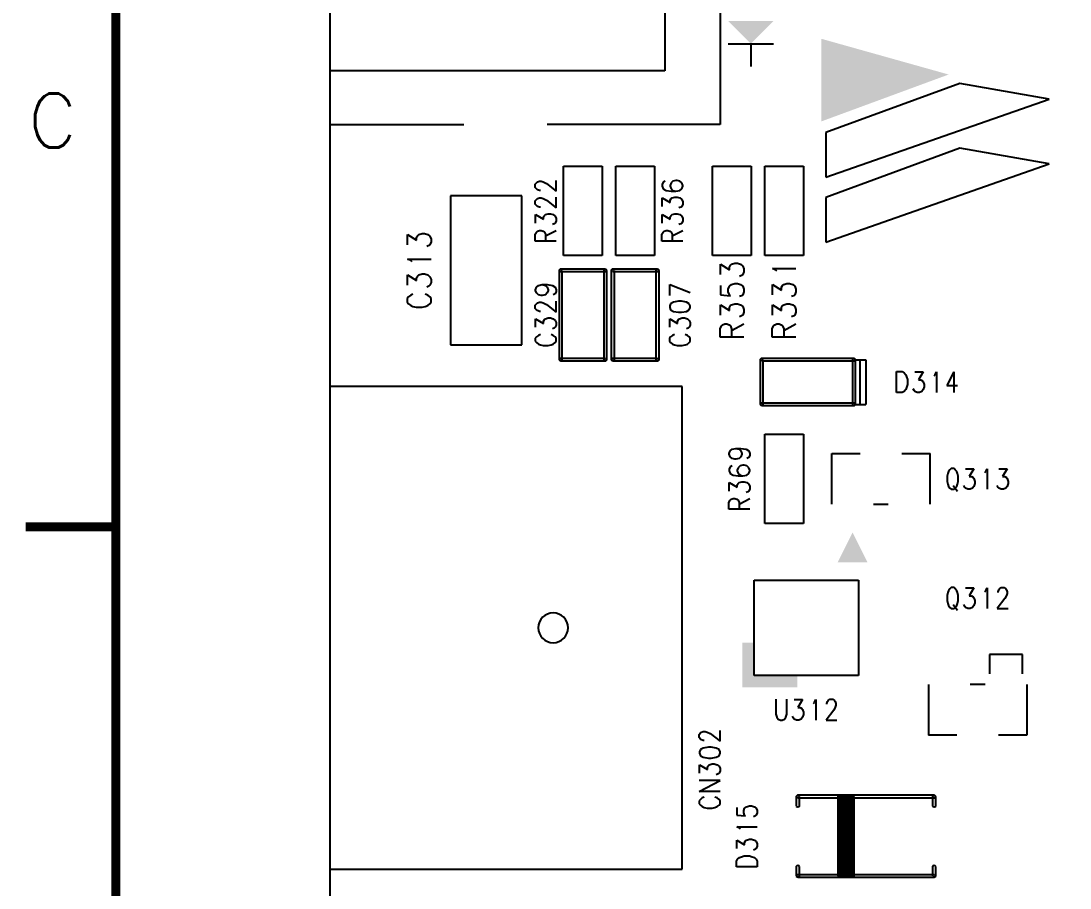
# Model space of a CAD drawing. Extents: x 295 to 953, y 10 to 290.
# Drawn here: x 486.7 to 544.8, y 130 to 178 of the extents above; entities that cross this region are included whole.
import ezdxf
from ezdxf.enums import TextEntityAlignment as Align

# ---------------------------------------------------------------- set-up
doc = ezdxf.new("R2010")
doc.units = 0
doc.header["$LTSCALE"] = 5
doc.header["$MEASUREMENT"] = 0
doc.layers.get('0').update_dxf_attribs({"linetype": 'CONTINUOUS', "lineweight": 25})
for name, color, linetype in [('13_C-SILK_GBR', 7, 'CONTINUOUS'), ('문자', 4, 'CONTINUOUS'), ('테두리', 3, 'CONTINUOUS')]:
    doc.layers.add(name, color=color, linetype=linetype)
doc.styles.get("Standard").update_dxf_attribs({"font": 'simplex.shx'})

# ---------------------------------------------------------------- blocks, each defined once
blk = doc.blocks.new('C')
at = {"layer": '테두리', "const_width": 0.5}
for points in [[(15, 285), (15, 15), (405, 15), (405, 285), (15, 285)], [(10, 150), (15, 150)]]:
    blk.add_lwpolyline(points, dxfattribs=at)
at = {"layer": '문자'}
blk.add_text('C', height=3, dxfattribs=at).set_placement((11.5, 172.5), align=Align.MIDDLE)

msp = doc.modelspace()

# ---------------------------------------------------------------- linework, layer by layer
at = {"layer": '13_C-SILK_GBR'}
for p, q in [((503.828, 232.675), (503.828, 102.325)), ((525.443, 201.325), (525.443, 172.285)), ((522.39, 198.355), (522.39, 175.255)), ((525.891, 176.758), (528.406, 176.758)), ((527.149, 176.758), (527.149, 175.501)), ((522.39, 175.255), (503.828, 175.255)), ((538.725, 174.554), (531.3, 171.831)), ((543.675, 173.688), (538.725, 174.554)), ((531.3, 169.356), (543.675, 173.688)), ((503.828, 172.285), (511.253, 172.285)), ((525.443, 172.285), (515.873, 172.285)), ((531.3, 171.831), (531.3, 169.356)), ((538.725, 170.965), (531.3, 168.243)), ((543.675, 170.099), (538.725, 170.965)), ((516.78, 165.025), (516.78, 169.975)), ((516.78, 169.975), (518.925, 169.975)), ((518.925, 169.975), (518.925, 165.025)), ((519.668, 165.025), (519.668, 169.975)), ((519.668, 169.975), (521.813, 169.975)), ((521.813, 169.975), (521.813, 165.025)), ((525.03, 165.025), (525.03, 169.975)), ((525.03, 169.975), (527.175, 169.975)), ((527.175, 169.975), (527.175, 165.025)), ((527.918, 165.025), (527.918, 169.975)), ((527.918, 169.975), (530.063, 169.975)), ((530.063, 169.975), (530.063, 165.025)), ((531.3, 165.768), (543.675, 170.099)), ((515.282, 169.054), (515.335, 169.096)), ((515.335, 169.096), (515.44, 169.138)), ((515.44, 169.138), (515.546, 169.138)), ((515.546, 169.138), (515.65, 169.096)), ((515.65, 169.096), (515.825, 169.011)), ((516.368, 168.586), (516.368, 169.186)), ((522.294, 169.091), (522.243, 168.952)), ((522.4, 169.138), (522.294, 169.091)), ((522.837, 169.138), (522.733, 169.043)), ((522.996, 169.186), (522.837, 169.138)), ((523.065, 169.186), (522.996, 169.186)), ((523.223, 169.138), (523.065, 169.186)), ((523.327, 169.043), (523.223, 169.138)), ((515.213, 168.97), (515.282, 169.054)), ((515.213, 168.795), (515.213, 168.97)), ((515.282, 168.711), (515.213, 168.795)), ((515.335, 168.67), (515.282, 168.711)), ((515.44, 168.627), (515.335, 168.67)), ((515.493, 168.627), (515.44, 168.627)), ((515.825, 169.011), (516.368, 168.586)), ((522.243, 168.952), (522.243, 168.861)), ((522.243, 168.861), (522.294, 168.724)), ((522.294, 168.724), (522.453, 168.627)), ((522.453, 168.627), (522.733, 168.586)), ((522.733, 169.043), (522.68, 168.904)), ((522.68, 168.904), (522.68, 168.861)), ((522.68, 168.861), (522.733, 168.724)), ((522.733, 168.724), (522.837, 168.627)), ((522.733, 168.586), (522.996, 168.586)), ((522.837, 168.627), (522.996, 168.586)), ((522.996, 168.586), (523.223, 168.627)), ((523.223, 168.627), (523.327, 168.724)), ((523.38, 168.904), (523.327, 169.043)), ((523.327, 168.724), (523.38, 168.861)), ((523.38, 168.861), (523.38, 168.904)), ((510.51, 168.325), (510.51, 160.075)), ((514.47, 168.325), (510.51, 168.325)), ((514.47, 160.075), (514.47, 168.325)), ((515.213, 168.046), (515.282, 168.13)), ((515.213, 167.871), (515.213, 168.046)), ((515.282, 168.13), (515.335, 168.172)), ((515.335, 168.172), (515.44, 168.214)), ((515.44, 168.214), (515.546, 168.214)), ((515.546, 168.214), (515.65, 168.172)), ((515.65, 168.172), (515.825, 168.087)), ((515.825, 168.087), (516.368, 167.662)), ((516.368, 167.662), (516.368, 168.262)), ((522.243, 167.746), (522.243, 168.214)), ((522.243, 168.214), (522.68, 167.955)), ((522.68, 168.087), (522.733, 168.172)), ((522.68, 167.955), (522.68, 168.087)), ((522.733, 168.172), (522.784, 168.214)), ((522.784, 168.214), (522.943, 168.262)), ((522.943, 168.262), (523.065, 168.262)), ((523.065, 168.262), (523.223, 168.214)), ((523.223, 168.214), (523.327, 168.13)), ((523.327, 168.13), (523.38, 168.003)), ((523.38, 168.003), (523.38, 167.871)), ((531.3, 168.243), (531.3, 165.768)), ((515.282, 167.787), (515.213, 167.871)), ((515.335, 167.746), (515.282, 167.787)), ((515.44, 167.703), (515.335, 167.746)), ((515.493, 167.703), (515.44, 167.703)), ((515.772, 167.29), (515.93, 167.338)), ((515.93, 167.338), (516.052, 167.338)), ((516.052, 167.338), (516.211, 167.29)), ((522.784, 167.29), (522.943, 167.338)), ((522.943, 167.338), (523.065, 167.338)), ((523.065, 167.338), (523.223, 167.29)), ((523.274, 167.703), (523.171, 167.662)), ((523.327, 167.746), (523.274, 167.703)), ((523.38, 167.871), (523.327, 167.746)), ((515.231, 166.822), (515.231, 167.29)), ((515.231, 167.29), (515.668, 167.031)), ((515.668, 167.163), (515.721, 167.248)), ((515.668, 167.031), (515.668, 167.163)), ((515.721, 167.248), (515.772, 167.29)), ((516.262, 166.779), (516.158, 166.738)), ((516.211, 167.29), (516.315, 167.206)), ((516.315, 166.822), (516.262, 166.779)), ((516.315, 167.206), (516.368, 167.079)), ((516.368, 166.947), (516.315, 166.822)), ((516.368, 167.079), (516.368, 166.947)), ((522.243, 166.822), (522.243, 167.29)), ((522.243, 167.29), (522.68, 167.031)), ((522.68, 167.163), (522.733, 167.248)), ((522.68, 167.031), (522.68, 167.163)), ((522.733, 167.248), (522.784, 167.29)), ((523.274, 166.779), (523.171, 166.738)), ((523.223, 167.29), (523.327, 167.206)), ((523.327, 166.822), (523.274, 166.779)), ((523.327, 167.206), (523.38, 167.079)), ((523.38, 166.947), (523.327, 166.822)), ((523.38, 167.079), (523.38, 166.947)), ((508.137, 165.621), (508.137, 166.19)), ((508.137, 166.19), (508.637, 165.876)), ((508.698, 166.139), (508.758, 166.19)), ((508.758, 166.19), (508.938, 166.248)), ((508.938, 166.248), (509.078, 166.248)), ((509.078, 166.248), (509.258, 166.19)), ((509.258, 166.19), (509.378, 166.088)), ((515.213, 166.198), (515.282, 166.324)), ((515.213, 165.814), (515.213, 166.198)), ((515.282, 166.324), (515.335, 166.366)), ((515.335, 166.366), (515.44, 166.414)), ((515.44, 166.414), (515.546, 166.414)), ((515.546, 166.414), (515.65, 166.366)), ((515.65, 166.366), (515.721, 166.324)), ((515.721, 166.324), (515.772, 166.198)), ((515.772, 166.107), (516.368, 166.414)), ((515.772, 166.198), (515.772, 165.814)), ((522.225, 166.198), (522.294, 166.324)), ((522.225, 165.814), (522.225, 166.198)), ((522.294, 166.324), (522.347, 166.366)), ((522.347, 166.366), (522.453, 166.414)), ((522.453, 166.414), (522.558, 166.414)), ((522.558, 166.414), (522.662, 166.366)), ((522.662, 166.366), (522.733, 166.324)), ((522.733, 166.324), (522.784, 166.198)), ((522.784, 166.107), (523.38, 166.414)), ((522.784, 166.198), (522.784, 165.814)), ((508.637, 166.036), (508.698, 166.139)), ((508.637, 165.876), (508.637, 166.036)), ((509.378, 165.621), (509.317, 165.57)), ((509.378, 166.088), (509.438, 165.934)), ((509.438, 165.774), (509.378, 165.621)), ((509.438, 165.934), (509.438, 165.774)), ((516.368, 165.814), (515.213, 165.814)), ((523.38, 165.814), (522.225, 165.814)), ((509.317, 165.57), (509.198, 165.518)), ((518.925, 165.025), (516.78, 165.025)), ((521.813, 165.025), (519.668, 165.025)), ((527.175, 165.025), (525.03, 165.025)), ((530.063, 165.025), (527.918, 165.025)), ((508.317, 164.74), (508.137, 164.827)), ((508.137, 164.827), (509.438, 164.827)), ((508.378, 164.68), (508.317, 164.74)), ((525.462, 163.971), (525.462, 164.54)), ((525.462, 164.54), (525.962, 164.226)), ((525.962, 164.386), (526.023, 164.489)), ((526.023, 164.489), (526.083, 164.54)), ((526.083, 164.54), (526.263, 164.598)), ((526.263, 164.598), (526.403, 164.598)), ((526.403, 164.598), (526.583, 164.54)), ((526.583, 164.54), (526.703, 164.438)), ((526.703, 164.438), (526.763, 164.284)), ((508.137, 163.377), (508.137, 163.946)), ((508.137, 163.946), (508.637, 163.632)), ((508.637, 163.792), (508.698, 163.895)), ((508.698, 163.895), (508.758, 163.946)), ((508.758, 163.946), (508.938, 164.004)), ((508.938, 164.004), (509.078, 164.004)), ((509.078, 164.004), (509.258, 163.946)), ((509.258, 163.946), (509.378, 163.844)), ((509.378, 163.844), (509.438, 163.69)), ((516.546, 164.226), (516.589, 164.269)), ((516.589, 164.269), (516.546, 164.226)), ((516.546, 164.2), (516.546, 164.226)), ((516.546, 164.226), (516.546, 164.174)), ((516.546, 159.25), (516.546, 164.2)), ((516.546, 164.174), (516.589, 164.131)), ((516.589, 164.269), (516.641, 164.269)), ((516.615, 164.269), (516.589, 164.269)), ((519.09, 164.269), (516.615, 164.269)), ((516.615, 164.131), (519.09, 164.131)), ((516.641, 164.269), (516.684, 164.226)), ((516.684, 164.2), (516.684, 159.25)), ((519.021, 164.226), (519.064, 164.269)), ((519.021, 164.2), (519.021, 164.226)), ((519.021, 159.25), (519.021, 164.2)), ((519.064, 164.269), (519.116, 164.269)), ((519.09, 164.131), (519.116, 164.131)), ((519.116, 164.269), (519.159, 164.226)), ((519.159, 164.226), (519.116, 164.269)), ((519.116, 164.131), (519.159, 164.174)), ((519.159, 164.174), (519.159, 164.226)), ((519.159, 164.2), (519.159, 159.25)), ((519.433, 164.226), (519.476, 164.269)), ((519.476, 164.269), (519.433, 164.226)), ((519.433, 164.2), (519.433, 164.226)), ((519.433, 164.226), (519.433, 164.174)), ((519.433, 159.25), (519.433, 164.2)), ((519.433, 164.174), (519.476, 164.131)), ((519.476, 164.269), (519.529, 164.269)), ((519.503, 164.269), (519.476, 164.269)), ((521.978, 164.269), (519.503, 164.269)), ((519.503, 164.131), (521.978, 164.131)), ((519.529, 164.269), (519.572, 164.226)), ((519.572, 164.2), (519.572, 159.25)), ((521.908, 164.226), (521.951, 164.269)), ((521.908, 164.2), (521.908, 164.226)), ((521.908, 159.25), (521.908, 164.2)), ((521.951, 164.269), (522.004, 164.269)), ((521.978, 164.131), (522.004, 164.131)), ((522.004, 164.269), (522.047, 164.226)), ((522.047, 164.226), (522.004, 164.269)), ((522.004, 164.131), (522.047, 164.174)), ((522.047, 164.174), (522.047, 164.226)), ((522.047, 164.2), (522.047, 159.25)), ((525.962, 164.226), (525.962, 164.386)), ((526.642, 163.92), (526.523, 163.868)), ((526.703, 163.971), (526.642, 163.92)), ((526.763, 164.124), (526.703, 163.971)), ((526.763, 164.284), (526.763, 164.124)), ((528.53, 164.212), (528.35, 164.299)), ((528.35, 164.299), (529.65, 164.299)), ((528.591, 164.152), (528.53, 164.212)), ((508.637, 163.632), (508.637, 163.792)), ((509.317, 163.326), (509.198, 163.274)), ((509.378, 163.377), (509.317, 163.326)), ((509.438, 163.53), (509.378, 163.377)), ((509.438, 163.69), (509.438, 163.53)), ((515.231, 163.129), (515.282, 163.273)), ((515.282, 163.273), (515.387, 163.363)), ((515.387, 163.363), (515.597, 163.411)), ((515.597, 163.411), (515.772, 163.363)), ((515.597, 163.411), (515.878, 163.411)), ((515.772, 163.363), (515.878, 163.273)), ((515.878, 163.411), (516.158, 163.363)), ((515.878, 163.273), (515.93, 163.129)), ((516.158, 163.363), (516.315, 163.273)), ((516.315, 163.273), (516.368, 163.129)), ((522.656, 162.811), (522.656, 163.411)), ((522.656, 163.411), (523.793, 162.979)), ((525.462, 163.367), (525.462, 162.849)), ((525.903, 163.156), (525.962, 163.316)), ((525.962, 163.316), (526.083, 163.418)), ((526.083, 163.418), (526.263, 163.476)), ((526.263, 163.476), (526.403, 163.476)), ((526.403, 163.476), (526.583, 163.418)), ((526.583, 163.418), (526.703, 163.316)), ((526.703, 163.316), (526.763, 163.156)), ((528.35, 162.849), (528.35, 163.418)), ((528.35, 163.418), (528.85, 163.104)), ((528.85, 163.264), (528.911, 163.367)), ((528.85, 163.104), (528.85, 163.264)), ((528.911, 163.367), (528.97, 163.418)), ((528.97, 163.418), (529.15, 163.476)), ((529.15, 163.476), (529.29, 163.476)), ((529.29, 163.476), (529.47, 163.418)), ((529.47, 163.418), (529.591, 163.316)), ((529.591, 163.316), (529.65, 163.162)), ((508.197, 162.728), (508.118, 162.634)), ((508.317, 162.831), (508.197, 162.728)), ((508.438, 162.882), (508.317, 162.831)), ((509.258, 162.831), (509.117, 162.882)), ((509.378, 162.728), (509.258, 162.831)), ((509.438, 162.634), (509.378, 162.728)), ((515.231, 163.086), (515.231, 163.129)), ((515.282, 162.949), (515.231, 163.086)), ((515.387, 162.852), (515.282, 162.949)), ((515.546, 162.811), (515.387, 162.852)), ((515.597, 162.811), (515.546, 162.811)), ((515.772, 162.852), (515.597, 162.811)), ((515.878, 162.949), (515.772, 162.852)), ((515.93, 163.086), (515.878, 162.949)), ((515.93, 163.129), (515.93, 163.086)), ((516.315, 162.901), (516.211, 162.852)), ((516.368, 163.038), (516.315, 162.901)), ((516.368, 163.129), (516.368, 163.038)), ((525.462, 162.849), (526.023, 162.798)), ((525.903, 163.002), (525.903, 163.156)), ((525.962, 162.849), (525.903, 163.002)), ((526.023, 162.798), (525.962, 162.849)), ((526.642, 162.798), (526.523, 162.746)), ((526.703, 162.849), (526.642, 162.798)), ((526.763, 163.002), (526.703, 162.849)), ((526.763, 163.156), (526.763, 163.002)), ((529.53, 162.798), (529.411, 162.746)), ((529.591, 162.849), (529.53, 162.798)), ((529.65, 163.002), (529.591, 162.849)), ((529.65, 163.162), (529.65, 163.002)), ((508.118, 162.634), (508.118, 162.436)), ((508.118, 162.436), (508.197, 162.342)), ((508.197, 162.342), (508.317, 162.246)), ((508.317, 162.246), (508.438, 162.197)), ((508.438, 162.197), (508.618, 162.152)), ((508.618, 162.152), (508.938, 162.152)), ((508.938, 162.152), (509.117, 162.197)), ((509.117, 162.197), (509.258, 162.246)), ((509.258, 162.246), (509.378, 162.342)), ((509.378, 162.342), (509.438, 162.436)), ((509.438, 162.436), (509.438, 162.634)), ((515.213, 162.271), (515.282, 162.355)), ((515.213, 162.096), (515.213, 162.271)), ((515.282, 162.355), (515.335, 162.397)), ((515.335, 162.397), (515.44, 162.439)), ((515.44, 162.439), (515.546, 162.439)), ((515.546, 162.439), (515.65, 162.397)), ((515.65, 162.397), (515.825, 162.312)), ((515.825, 162.312), (516.368, 161.887)), ((516.368, 161.887), (516.368, 162.487)), ((522.707, 162.355), (522.656, 162.228)), ((522.656, 162.228), (522.656, 162.146)), ((522.656, 162.146), (522.707, 162.012)), ((522.865, 162.439), (522.707, 162.355)), ((523.146, 162.487), (522.865, 162.439)), ((523.303, 162.487), (523.146, 162.487)), ((523.583, 162.439), (523.303, 162.487)), ((523.74, 162.355), (523.583, 162.439)), ((523.793, 162.228), (523.74, 162.355)), ((523.74, 162.012), (523.793, 162.146)), ((523.793, 162.146), (523.793, 162.228)), ((525.462, 161.727), (525.462, 162.296)), ((525.462, 162.296), (525.962, 161.982)), ((525.962, 162.142), (526.023, 162.245)), ((525.962, 161.982), (525.962, 162.142)), ((526.023, 162.245), (526.083, 162.296)), ((526.083, 162.296), (526.263, 162.354)), ((526.263, 162.354), (526.403, 162.354)), ((526.403, 162.354), (526.583, 162.296)), ((526.583, 162.296), (526.703, 162.194)), ((526.703, 162.194), (526.763, 162.04)), ((528.35, 161.727), (528.35, 162.296)), ((528.35, 162.296), (528.85, 161.982)), ((528.85, 162.142), (528.911, 162.245)), ((528.85, 161.982), (528.85, 162.142)), ((528.911, 162.245), (528.97, 162.296)), ((528.97, 162.296), (529.15, 162.354)), ((529.15, 162.354), (529.29, 162.354)), ((529.29, 162.354), (529.47, 162.296)), ((529.47, 162.296), (529.591, 162.194)), ((529.591, 162.194), (529.65, 162.04)), ((515.282, 162.012), (515.213, 162.096)), ((515.335, 161.971), (515.282, 162.012)), ((515.44, 161.928), (515.335, 161.971)), ((515.493, 161.928), (515.44, 161.928)), ((515.772, 161.515), (515.93, 161.563)), ((515.93, 161.563), (516.052, 161.563)), ((516.052, 161.563), (516.211, 161.515)), ((522.707, 162.012), (522.865, 161.928)), ((522.865, 161.928), (523.146, 161.887)), ((523.146, 161.887), (523.303, 161.887)), ((523.197, 161.515), (523.355, 161.563)), ((523.303, 161.887), (523.583, 161.928)), ((523.355, 161.563), (523.477, 161.563)), ((523.477, 161.563), (523.636, 161.515)), ((523.583, 161.928), (523.74, 162.012)), ((526.642, 161.676), (526.523, 161.624)), ((526.703, 161.727), (526.642, 161.676)), ((526.763, 161.88), (526.703, 161.727)), ((526.763, 162.04), (526.763, 161.88)), ((529.53, 161.676), (529.411, 161.624)), ((529.591, 161.727), (529.53, 161.676)), ((529.65, 161.88), (529.591, 161.727)), ((529.65, 162.04), (529.65, 161.88)), ((515.231, 161.047), (515.231, 161.515)), ((515.231, 161.515), (515.668, 161.256)), ((515.668, 161.388), (515.721, 161.473)), ((515.668, 161.256), (515.668, 161.388)), ((515.721, 161.473), (515.772, 161.515)), ((516.262, 161.004), (516.158, 160.963)), ((516.211, 161.515), (516.315, 161.431)), ((516.315, 161.047), (516.262, 161.004)), ((516.315, 161.431), (516.368, 161.304)), ((516.368, 161.172), (516.315, 161.047)), ((516.368, 161.304), (516.368, 161.172)), ((522.656, 161.047), (522.656, 161.515)), ((522.656, 161.515), (523.093, 161.256)), ((523.093, 161.388), (523.146, 161.473)), ((523.093, 161.256), (523.093, 161.388)), ((523.146, 161.473), (523.197, 161.515)), ((523.687, 161.004), (523.583, 160.963)), ((523.636, 161.515), (523.74, 161.431)), ((523.74, 161.047), (523.687, 161.004)), ((523.74, 161.431), (523.793, 161.304)), ((523.793, 161.172), (523.74, 161.047)), ((523.793, 161.304), (523.793, 161.172)), ((525.443, 160.969), (525.522, 161.123)), ((525.443, 160.502), (525.443, 160.969)), ((525.522, 161.123), (525.583, 161.174)), ((525.583, 161.174), (525.703, 161.232)), ((525.703, 161.232), (525.822, 161.232)), ((525.822, 161.232), (525.943, 161.174)), ((525.943, 161.174), (526.023, 161.123)), ((526.023, 161.123), (526.083, 160.969)), ((526.083, 160.86), (526.763, 161.232)), ((526.083, 160.969), (526.083, 160.502)), ((528.33, 160.969), (528.409, 161.123)), ((528.33, 160.502), (528.33, 160.969)), ((528.409, 161.123), (528.47, 161.174)), ((528.47, 161.174), (528.591, 161.232)), ((528.591, 161.232), (528.71, 161.232)), ((528.71, 161.232), (528.83, 161.174)), ((528.83, 161.174), (528.911, 161.123)), ((528.911, 161.123), (528.97, 160.969)), ((528.97, 160.86), (529.65, 161.232)), ((528.97, 160.969), (528.97, 160.502)), ((515.282, 160.514), (515.213, 160.435)), ((515.213, 160.435), (515.213, 160.273)), ((515.387, 160.598), (515.282, 160.514)), ((515.493, 160.639), (515.387, 160.598)), ((516.211, 160.598), (516.087, 160.639)), ((516.315, 160.514), (516.211, 160.598)), ((516.368, 160.435), (516.315, 160.514)), ((516.368, 160.273), (516.368, 160.435)), ((522.707, 160.514), (522.638, 160.435)), ((522.638, 160.435), (522.638, 160.273)), ((522.812, 160.598), (522.707, 160.514)), ((522.918, 160.639), (522.812, 160.598)), ((523.636, 160.598), (523.512, 160.639)), ((523.74, 160.514), (523.636, 160.598)), ((523.793, 160.435), (523.74, 160.514)), ((523.793, 160.273), (523.793, 160.435)), ((526.763, 160.502), (525.443, 160.502)), ((529.65, 160.502), (528.33, 160.502)), ((510.51, 160.075), (514.47, 160.075)), ((515.213, 160.273), (515.282, 160.195)), ((515.282, 160.195), (515.387, 160.116)), ((515.387, 160.116), (515.493, 160.075)), ((515.493, 160.075), (515.65, 160.039)), ((515.65, 160.039), (515.93, 160.039)), ((515.93, 160.039), (516.087, 160.075)), ((516.087, 160.075), (516.211, 160.116)), ((516.211, 160.116), (516.315, 160.195)), ((516.315, 160.195), (516.368, 160.273)), ((522.638, 160.273), (522.707, 160.195)), ((522.707, 160.195), (522.812, 160.116)), ((522.812, 160.116), (522.918, 160.075)), ((522.918, 160.075), (523.075, 160.039)), ((523.075, 160.039), (523.355, 160.039)), ((523.355, 160.039), (523.512, 160.075)), ((523.512, 160.075), (523.636, 160.116)), ((523.636, 160.116), (523.74, 160.195)), ((523.74, 160.195), (523.793, 160.273)), ((516.589, 159.319), (516.546, 159.276)), ((516.546, 159.276), (516.546, 159.224)), ((516.546, 159.224), (516.589, 159.181)), ((516.589, 159.181), (516.546, 159.224)), ((516.615, 159.319), (516.589, 159.319)), ((519.09, 159.319), (516.615, 159.319)), ((516.684, 159.224), (516.641, 159.181)), ((516.684, 159.25), (516.684, 159.224)), ((519.064, 159.181), (519.021, 159.224)), ((519.159, 159.276), (519.116, 159.319)), ((519.159, 159.224), (519.116, 159.181)), ((519.116, 159.181), (519.159, 159.224)), ((519.159, 159.224), (519.159, 159.276)), ((519.159, 159.25), (519.159, 159.224)), ((519.476, 159.319), (519.433, 159.276)), ((519.433, 159.276), (519.433, 159.224)), ((519.433, 159.224), (519.476, 159.181)), ((519.476, 159.181), (519.433, 159.224)), ((519.503, 159.319), (519.476, 159.319)), ((521.978, 159.319), (519.503, 159.319)), ((519.572, 159.224), (519.529, 159.181)), ((519.572, 159.25), (519.572, 159.224)), ((521.951, 159.181), (521.908, 159.224)), ((522.047, 159.276), (522.004, 159.319)), ((522.047, 159.224), (522.004, 159.181)), ((522.004, 159.181), (522.047, 159.224)), ((522.047, 159.224), (522.047, 159.276)), ((522.047, 159.25), (522.047, 159.224)), ((527.726, 159.319), (527.683, 159.276)), ((527.683, 159.276), (527.726, 159.319)), ((527.683, 159.276), (527.683, 159.224)), ((527.683, 159.25), (527.683, 159.276)), ((527.683, 156.775), (527.683, 159.25)), ((527.683, 159.224), (527.726, 159.181)), ((527.753, 159.319), (527.726, 159.319)), ((527.726, 159.319), (527.779, 159.319)), ((532.868, 159.319), (527.753, 159.319)), ((527.779, 159.319), (527.822, 159.276)), ((527.822, 159.25), (527.822, 156.775)), ((532.798, 159.276), (532.841, 159.319)), ((532.798, 159.25), (532.798, 159.276)), ((532.798, 156.775), (532.798, 159.25)), ((532.841, 159.319), (532.894, 159.319)), ((532.868, 159.25), (533.528, 159.25)), ((532.937, 159.276), (532.894, 159.319)), ((532.894, 159.319), (532.937, 159.276)), ((532.894, 159.181), (532.937, 159.224)), ((532.937, 159.224), (532.937, 159.276)), ((532.937, 159.25), (532.937, 156.775)), ((533.198, 156.775), (533.198, 159.25)), ((533.528, 159.25), (533.528, 156.775)), ((516.641, 159.181), (516.589, 159.181)), ((516.615, 159.181), (519.09, 159.181)), ((519.116, 159.181), (519.064, 159.181)), ((519.09, 159.181), (519.116, 159.181)), ((519.529, 159.181), (519.476, 159.181)), ((519.503, 159.181), (521.978, 159.181)), ((522.004, 159.181), (521.951, 159.181)), ((521.978, 159.181), (522.004, 159.181)), ((527.753, 159.181), (532.868, 159.181)), ((532.868, 159.181), (532.894, 159.181)), ((535.224, 158.59), (535.524, 158.59)), ((535.224, 157.435), (535.224, 158.59)), ((535.524, 158.59), (535.649, 158.521)), ((535.649, 158.521), (535.734, 158.415)), ((535.734, 158.415), (535.777, 158.31)), ((535.777, 158.31), (535.824, 158.153)), ((535.824, 158.153), (535.824, 157.872)), ((536.232, 158.572), (536.701, 158.572)), ((536.701, 158.572), (536.441, 158.135)), ((536.441, 158.135), (536.573, 158.135)), ((536.573, 158.135), (536.658, 158.082)), ((536.658, 158.082), (536.701, 158.031)), ((537.306, 158.362), (537.354, 158.415)), ((537.354, 158.415), (537.427, 158.572)), ((537.427, 158.572), (537.427, 157.435)), ((538.392, 158.572), (537.996, 157.819)), ((538.392, 158.572), (538.392, 157.435)), ((523.347, 157.765), (503.828, 157.765)), ((523.347, 131.035), (523.347, 157.765)), ((535.649, 157.488), (535.524, 157.435)), ((535.734, 157.592), (535.649, 157.488)), ((535.777, 157.716), (535.734, 157.592)), ((535.824, 157.872), (535.777, 157.716)), ((536.189, 157.541), (536.148, 157.645)), ((536.232, 157.488), (536.189, 157.541)), ((536.357, 157.435), (536.232, 157.488)), ((536.616, 157.488), (536.489, 157.435)), ((536.701, 157.592), (536.616, 157.488)), ((536.701, 158.031), (536.748, 157.872)), ((536.748, 157.75), (536.701, 157.592)), ((536.748, 157.872), (536.748, 157.75)), ((537.996, 157.819), (538.596, 157.819)), ((535.524, 157.435), (535.224, 157.435)), ((536.489, 157.435), (536.357, 157.435)), ((527.726, 156.844), (527.683, 156.801)), ((527.683, 156.801), (527.683, 156.749)), ((527.683, 156.749), (527.726, 156.706)), ((527.726, 156.706), (527.683, 156.749)), ((527.753, 156.844), (527.726, 156.844)), ((527.779, 156.706), (527.726, 156.706)), ((532.868, 156.844), (527.753, 156.844)), ((527.753, 156.706), (532.868, 156.706)), ((527.822, 156.749), (527.779, 156.706)), ((527.822, 156.775), (527.822, 156.749)), ((532.841, 156.706), (532.798, 156.749)), ((532.894, 156.706), (532.841, 156.706)), ((532.868, 156.775), (533.528, 156.775)), ((532.868, 156.706), (532.894, 156.706)), ((532.937, 156.801), (532.894, 156.844)), ((532.937, 156.749), (532.894, 156.706)), ((532.894, 156.706), (532.937, 156.749)), ((532.937, 156.749), (532.937, 156.801)), ((532.937, 156.775), (532.937, 156.749)), ((527.918, 150.175), (527.918, 155.125)), ((527.918, 155.125), (530.063, 155.125)), ((530.063, 155.125), (530.063, 150.175)), ((525.956, 154.054), (526.007, 154.198)), ((525.956, 154.011), (525.956, 154.054)), ((526.007, 153.874), (525.956, 154.011)), ((526.007, 154.198), (526.112, 154.288)), ((526.112, 154.288), (526.322, 154.336)), ((526.322, 154.336), (526.497, 154.288)), ((526.322, 154.336), (526.603, 154.336)), ((526.497, 154.288), (526.603, 154.198)), ((526.603, 154.336), (526.883, 154.288)), ((526.603, 154.198), (526.655, 154.054)), ((526.655, 154.011), (526.603, 153.874)), ((526.655, 154.054), (526.655, 154.011)), ((526.883, 154.288), (527.04, 154.198)), ((527.04, 154.198), (527.093, 154.054)), ((527.093, 154.054), (527.093, 153.963)), ((531.63, 151.248), (531.63, 154.053)), ((531.63, 154.053), (533.198, 154.053)), ((535.508, 154.053), (537.075, 154.053)), ((537.075, 151.248), (537.075, 154.053)), ((526.112, 153.777), (526.007, 153.874)), ((526.271, 153.736), (526.112, 153.777)), ((526.322, 153.736), (526.271, 153.736)), ((526.497, 153.777), (526.322, 153.736)), ((526.603, 153.874), (526.497, 153.777)), ((526.708, 153.412), (526.55, 153.364)), ((526.777, 153.412), (526.708, 153.412)), ((526.936, 153.364), (526.777, 153.412)), ((527.04, 153.826), (526.936, 153.777)), ((527.093, 153.963), (527.04, 153.826)), ((526.007, 153.317), (525.956, 153.178)), ((525.956, 153.178), (525.956, 153.087)), ((525.956, 153.087), (526.007, 152.95)), ((526.112, 153.364), (526.007, 153.317)), ((526.007, 152.95), (526.165, 152.853)), ((526.165, 152.853), (526.446, 152.812)), ((526.446, 153.269), (526.393, 153.13)), ((526.393, 153.13), (526.393, 153.087)), ((526.393, 153.087), (526.446, 152.95)), ((526.55, 153.364), (526.446, 153.269)), ((526.446, 152.95), (526.55, 152.853)), ((526.446, 152.812), (526.708, 152.812)), ((526.55, 152.853), (526.708, 152.812)), ((526.708, 152.812), (526.936, 152.853)), ((527.04, 153.269), (526.936, 153.364)), ((526.936, 152.853), (527.04, 152.95)), ((527.093, 153.13), (527.04, 153.269)), ((527.04, 152.95), (527.093, 153.087)), ((527.093, 153.087), (527.093, 153.13)), ((538.065, 152.947), (538.029, 152.79)), ((538.101, 153.053), (538.065, 152.947)), ((538.179, 153.158), (538.101, 153.053)), ((538.252, 153.228), (538.179, 153.158)), ((538.402, 153.228), (538.252, 153.228)), ((538.473, 153.158), (538.402, 153.228)), ((538.552, 153.053), (538.473, 153.158)), ((538.588, 152.947), (538.552, 153.053)), ((538.629, 152.79), (538.588, 152.947)), ((539.037, 153.209), (539.506, 153.209)), ((539.506, 153.209), (539.246, 152.772)), ((540.111, 153), (540.159, 153.053)), ((540.159, 153.053), (540.232, 153.209)), ((540.232, 153.209), (540.232, 152.073)), ((540.885, 153.209), (541.354, 153.209)), ((541.354, 153.209), (541.094, 152.772)), ((525.956, 151.972), (525.956, 152.44)), ((525.956, 152.44), (526.393, 152.181)), ((526.393, 152.313), (526.446, 152.398)), ((526.393, 152.181), (526.393, 152.313)), ((526.446, 152.398), (526.497, 152.44)), ((526.497, 152.44), (526.655, 152.488)), ((526.655, 152.488), (526.777, 152.488)), ((526.777, 152.488), (526.936, 152.44)), ((526.936, 152.44), (527.04, 152.356)), ((527.04, 152.356), (527.093, 152.229)), ((527.093, 152.229), (527.093, 152.097)), ((538.029, 152.79), (538.029, 152.51)), ((538.029, 152.51), (538.065, 152.353)), ((538.065, 152.353), (538.101, 152.229)), ((538.101, 152.229), (538.179, 152.125)), ((538.365, 152.282), (538.588, 151.967)), ((538.473, 152.125), (538.552, 152.229)), ((538.552, 152.229), (538.588, 152.353)), ((538.588, 152.353), (538.629, 152.51)), ((538.629, 152.51), (538.629, 152.79)), ((538.994, 152.178), (538.953, 152.282)), ((539.246, 152.772), (539.378, 152.772)), ((539.378, 152.772), (539.463, 152.719)), ((539.506, 152.229), (539.421, 152.125)), ((539.463, 152.719), (539.506, 152.668)), ((539.506, 152.668), (539.553, 152.51)), ((539.553, 152.388), (539.506, 152.229)), ((539.553, 152.51), (539.553, 152.388)), ((540.842, 152.178), (540.801, 152.282)), ((541.094, 152.772), (541.226, 152.772)), ((541.226, 152.772), (541.311, 152.719)), ((541.354, 152.229), (541.269, 152.125)), ((541.311, 152.719), (541.354, 152.668)), ((541.354, 152.668), (541.401, 152.51)), ((541.401, 152.388), (541.354, 152.229)), ((541.401, 152.51), (541.401, 152.388)), ((526.987, 151.929), (526.883, 151.888)), ((527.04, 151.972), (526.987, 151.929)), ((527.093, 152.097), (527.04, 151.972)), ((538.179, 152.125), (538.252, 152.073)), ((538.252, 152.073), (538.402, 152.073)), ((538.402, 152.073), (538.473, 152.125)), ((539.037, 152.125), (538.994, 152.178)), ((539.162, 152.073), (539.037, 152.125)), ((539.294, 152.073), (539.162, 152.073)), ((539.421, 152.125), (539.294, 152.073)), ((540.885, 152.125), (540.842, 152.178)), ((541.01, 152.073), (540.885, 152.125)), ((541.142, 152.073), (541.01, 152.073)), ((541.269, 152.125), (541.142, 152.073)), ((525.938, 151.348), (526.007, 151.474)), ((525.938, 150.964), (525.938, 151.348)), ((526.007, 151.474), (526.06, 151.516)), ((526.06, 151.516), (526.165, 151.564)), ((526.165, 151.564), (526.271, 151.564)), ((526.271, 151.564), (526.375, 151.516)), ((526.375, 151.516), (526.446, 151.474)), ((526.446, 151.474), (526.497, 151.348)), ((526.497, 151.257), (527.093, 151.564)), ((526.497, 151.348), (526.497, 150.964)), ((533.94, 151.248), (534.765, 151.248)), ((527.093, 150.964), (525.938, 150.964)), ((530.063, 150.175), (527.918, 150.175)), ((527.34, 147.04), (533.115, 147.04)), ((527.34, 141.76), (527.34, 147.04)), ((533.115, 147.04), (533.115, 141.76)), ((538.101, 146.453), (538.065, 146.347)), ((538.179, 146.558), (538.101, 146.453)), ((538.252, 146.628), (538.179, 146.558)), ((538.402, 146.628), (538.252, 146.628)), ((538.473, 146.558), (538.402, 146.628)), ((538.552, 146.453), (538.473, 146.558)), ((538.588, 146.347), (538.552, 146.453)), ((539.037, 146.609), (539.506, 146.609)), ((539.506, 146.609), (539.246, 146.172)), ((540.111, 146.4), (540.159, 146.453)), ((540.159, 146.453), (540.232, 146.609)), ((540.232, 146.609), (540.232, 145.473)), ((540.842, 146.4), (540.885, 146.505)), ((540.885, 146.505), (540.926, 146.558)), ((540.926, 146.558), (541.01, 146.628)), ((541.01, 146.628), (541.185, 146.628)), ((541.185, 146.628), (541.269, 146.558)), ((541.269, 146.558), (541.311, 146.505)), ((541.311, 146.505), (541.354, 146.4)), ((538.065, 146.347), (538.029, 146.19)), ((538.029, 146.19), (538.029, 145.91)), ((538.029, 145.91), (538.065, 145.753)), ((538.629, 146.19), (538.588, 146.347)), ((538.588, 145.753), (538.629, 145.91)), ((538.629, 145.91), (538.629, 146.19)), ((539.246, 146.172), (539.378, 146.172)), ((539.378, 146.172), (539.463, 146.119)), ((539.463, 146.119), (539.506, 146.068)), ((539.506, 146.068), (539.553, 145.91)), ((539.553, 145.91), (539.553, 145.788)), ((541.226, 146.015), (540.801, 145.473)), ((540.842, 146.347), (540.842, 146.4)), ((541.311, 146.19), (541.226, 146.015)), ((541.354, 146.294), (541.311, 146.19)), ((541.354, 146.4), (541.354, 146.294)), ((538.065, 145.753), (538.101, 145.629)), ((538.101, 145.629), (538.179, 145.525)), ((538.179, 145.525), (538.252, 145.473)), ((538.252, 145.473), (538.402, 145.473)), ((538.365, 145.682), (538.588, 145.367)), ((538.402, 145.473), (538.473, 145.525)), ((538.473, 145.525), (538.552, 145.629)), ((538.552, 145.629), (538.588, 145.753)), ((538.994, 145.578), (538.953, 145.682)), ((539.037, 145.525), (538.994, 145.578)), ((539.162, 145.473), (539.037, 145.525)), ((539.294, 145.473), (539.162, 145.473)), ((539.421, 145.525), (539.294, 145.473)), ((539.506, 145.629), (539.421, 145.525)), ((539.553, 145.788), (539.506, 145.629)), ((540.801, 145.473), (541.401, 145.473)), ((542.19, 142.915), (540.375, 142.915)), ((540.375, 142.915), (540.375, 141.843)), ((542.19, 141.843), (542.19, 142.915)), ((533.115, 141.76), (527.34, 141.76)), ((536.993, 141.265), (536.993, 138.46)), ((540.128, 141.265), (539.303, 141.265)), ((542.438, 141.265), (542.438, 138.46)), ((528.541, 140.44), (528.541, 139.618)), ((529.142, 139.618), (529.142, 140.44)), ((529.549, 140.422), (530.018, 140.422)), ((530.018, 140.422), (529.759, 139.985)), ((530.624, 140.212), (530.671, 140.265)), ((530.671, 140.265), (530.744, 140.422)), ((530.744, 140.422), (530.744, 139.285)), ((531.355, 140.212), (531.397, 140.318)), ((531.355, 140.16), (531.355, 140.212)), ((531.397, 140.318), (531.439, 140.371)), ((531.439, 140.371), (531.523, 140.44)), ((531.523, 140.44), (531.698, 140.44)), ((531.698, 140.44), (531.782, 140.371)), ((531.782, 140.371), (531.823, 140.318)), ((531.823, 140.318), (531.866, 140.212)), ((531.866, 140.107), (531.823, 140.003)), ((531.866, 140.212), (531.866, 140.107)), ((528.541, 139.618), (528.583, 139.442)), ((528.583, 139.442), (528.667, 139.338)), ((529.01, 139.338), (529.094, 139.442)), ((529.094, 139.442), (529.142, 139.618)), ((529.507, 139.391), (529.465, 139.495)), ((529.759, 139.985), (529.891, 139.985)), ((529.891, 139.985), (529.975, 139.932)), ((530.018, 139.442), (529.934, 139.338)), ((529.975, 139.932), (530.018, 139.881)), ((530.018, 139.881), (530.066, 139.722)), ((530.066, 139.6), (530.018, 139.442)), ((530.066, 139.722), (530.066, 139.6)), ((531.739, 139.828), (531.313, 139.285)), ((531.823, 140.003), (531.739, 139.828)), ((528.667, 139.338), (528.8, 139.285)), ((528.8, 139.285), (528.883, 139.285)), ((528.883, 139.285), (529.01, 139.338)), ((529.549, 139.338), (529.507, 139.391)), ((529.675, 139.285), (529.549, 139.338)), ((529.807, 139.285), (529.675, 139.285)), ((529.934, 139.338), (529.807, 139.285)), ((531.313, 139.285), (531.914, 139.285)), ((524.288, 138.495), (524.357, 138.579)), ((524.288, 138.32), (524.288, 138.495)), ((524.357, 138.236), (524.288, 138.32)), ((524.357, 138.579), (524.41, 138.62)), ((524.41, 138.62), (524.515, 138.663)), ((524.515, 138.663), (524.621, 138.663)), ((524.621, 138.663), (524.725, 138.62)), ((524.725, 138.62), (524.9, 138.536)), ((524.9, 138.536), (525.443, 138.11)), ((525.443, 138.11), (525.443, 138.711)), ((538.56, 138.46), (536.993, 138.46)), ((542.438, 138.46), (540.87, 138.46)), ((524.41, 138.194), (524.357, 138.236)), ((524.515, 137.739), (524.357, 137.655)), ((524.515, 138.151), (524.41, 138.194)), ((524.568, 138.151), (524.515, 138.151)), ((524.796, 137.787), (524.515, 137.739)), ((524.953, 137.787), (524.796, 137.787)), ((525.233, 137.739), (524.953, 137.787)), ((525.39, 137.655), (525.233, 137.739)), ((524.357, 137.655), (524.306, 137.528)), ((524.306, 137.528), (524.306, 137.445)), ((524.306, 137.445), (524.357, 137.312)), ((524.357, 137.312), (524.515, 137.227)), ((524.515, 137.227), (524.796, 137.186)), ((524.796, 137.186), (524.953, 137.186)), ((524.953, 137.186), (525.233, 137.227)), ((525.233, 137.227), (525.39, 137.312)), ((525.443, 137.528), (525.39, 137.655)), ((525.39, 137.312), (525.443, 137.445)), ((525.443, 137.445), (525.443, 137.528)), ((524.306, 136.346), (524.306, 136.815)), ((524.306, 136.815), (524.743, 136.556)), ((524.743, 136.688), (524.796, 136.772)), ((524.743, 136.556), (524.743, 136.688)), ((524.796, 136.772), (524.847, 136.815)), ((524.847, 136.815), (525.005, 136.863)), ((525.005, 136.863), (525.127, 136.863)), ((525.127, 136.863), (525.286, 136.815)), ((525.286, 136.815), (525.39, 136.731)), ((525.39, 136.731), (525.443, 136.604)), ((525.443, 136.604), (525.443, 136.472)), ((525.337, 136.303), (525.233, 136.262)), ((525.39, 136.346), (525.337, 136.303)), ((525.443, 136.472), (525.39, 136.346)), ((524.288, 135.338), (525.443, 135.939)), ((525.443, 135.939), (524.288, 135.939)), ((525.443, 135.338), (524.288, 135.338)), ((524.357, 134.889), (524.288, 134.81)), ((524.288, 134.81), (524.288, 134.649)), ((524.462, 134.974), (524.357, 134.889)), ((524.568, 135.015), (524.462, 134.974)), ((525.286, 134.974), (525.162, 135.015)), ((525.39, 134.889), (525.286, 134.974)), ((525.443, 134.81), (525.39, 134.889)), ((525.443, 134.649), (525.443, 134.81)), ((529.729, 135.119), (529.686, 135.078)), ((529.686, 135.078), (529.729, 135.119)), ((529.686, 135.078), (529.686, 135.023)), ((529.686, 135.051), (529.686, 135.078)), ((529.686, 134.526), (529.686, 135.051)), ((529.686, 135.023), (529.729, 134.982)), ((529.756, 135.119), (529.729, 135.119)), ((529.729, 135.119), (529.782, 135.119)), ((537.299, 135.119), (529.756, 135.119)), ((529.756, 134.982), (537.299, 134.982)), ((529.782, 135.119), (529.825, 135.078)), ((529.825, 135.051), (529.825, 134.526)), ((531.991, 135.078), (532.034, 135.119)), ((531.991, 135.051), (531.991, 135.078)), ((531.991, 130.651), (531.991, 135.051)), ((532.034, 135.119), (532.087, 135.119)), ((532.087, 135.119), (532.13, 135.078)), ((532.097, 135.078), (532.138, 135.119)), ((532.138, 135.119), (532.097, 135.078)), ((532.097, 135.051), (532.097, 135.078)), ((532.097, 135.078), (532.097, 135.023)), ((532.097, 130.651), (532.097, 135.051)), ((532.097, 135.023), (532.138, 134.982)), ((532.13, 135.051), (532.13, 130.651)), ((532.138, 135.119), (532.193, 135.119)), ((532.166, 135.119), (532.138, 135.119)), ((532.27, 135.119), (532.166, 135.119)), ((532.166, 134.982), (532.27, 134.982)), ((532.193, 135.119), (532.234, 135.078)), ((532.201, 135.078), (532.244, 135.119)), ((532.201, 135.051), (532.201, 135.078)), ((532.201, 130.651), (532.201, 135.051)), ((532.234, 135.051), (532.234, 130.651)), ((532.244, 135.119), (532.297, 135.119)), ((532.27, 134.982), (532.297, 134.982)), ((532.34, 135.078), (532.297, 135.119)), ((532.297, 135.119), (532.34, 135.078)), ((532.297, 134.982), (532.34, 135.023)), ((532.307, 135.078), (532.348, 135.119)), ((532.348, 135.119), (532.307, 135.078)), ((532.307, 135.051), (532.307, 135.078)), ((532.307, 135.078), (532.307, 135.023)), ((532.307, 130.651), (532.307, 135.051)), ((532.307, 135.023), (532.348, 134.982)), ((532.34, 135.023), (532.34, 135.078)), ((532.34, 135.051), (532.34, 130.651)), ((532.348, 135.119), (532.402, 135.119)), ((532.376, 135.119), (532.348, 135.119)), ((532.48, 135.119), (532.376, 135.119)), ((532.376, 134.982), (532.48, 134.982)), ((532.402, 135.119), (532.444, 135.078)), ((532.411, 135.078), (532.453, 135.119)), ((532.411, 135.051), (532.411, 135.078)), ((532.411, 130.651), (532.411, 135.051)), ((532.444, 135.051), (532.444, 130.651)), ((532.453, 135.119), (532.506, 135.119)), ((532.48, 134.982), (532.506, 134.982)), ((532.549, 135.078), (532.506, 135.119)), ((532.506, 135.119), (532.549, 135.078)), ((532.506, 134.982), (532.549, 135.023)), ((532.516, 135.078), (532.557, 135.119)), ((532.557, 135.119), (532.516, 135.078)), ((532.516, 135.051), (532.516, 135.078)), ((532.516, 135.078), (532.516, 135.023)), ((532.516, 130.651), (532.516, 135.051)), ((532.516, 135.023), (532.557, 134.982)), ((532.549, 135.023), (532.549, 135.078)), ((532.549, 135.051), (532.549, 130.651)), ((532.557, 135.119), (532.612, 135.119)), ((532.585, 135.119), (532.557, 135.119)), ((532.689, 135.119), (532.585, 135.119)), ((532.585, 134.982), (532.689, 134.982)), ((532.612, 135.119), (532.653, 135.078)), ((532.62, 135.078), (532.663, 135.119)), ((532.62, 135.051), (532.62, 135.078)), ((532.62, 130.651), (532.62, 135.051)), ((532.653, 135.051), (532.653, 130.651)), ((532.663, 135.119), (532.716, 135.119)), ((532.689, 134.982), (532.716, 134.982)), ((532.759, 135.078), (532.716, 135.119)), ((532.716, 135.119), (532.759, 135.078)), ((532.716, 134.982), (532.759, 135.023)), ((532.726, 135.078), (532.767, 135.119)), ((532.726, 135.051), (532.726, 135.078)), ((532.726, 130.651), (532.726, 135.051)), ((532.759, 135.023), (532.759, 135.078)), ((532.759, 135.051), (532.759, 130.651)), ((532.767, 135.119), (532.821, 135.119)), ((532.821, 135.119), (532.863, 135.078)), ((532.863, 135.051), (532.863, 130.651)), ((537.23, 135.078), (537.273, 135.119)), ((537.23, 135.051), (537.23, 135.078)), ((537.23, 134.526), (537.23, 135.051)), ((537.273, 135.119), (537.326, 135.119)), ((537.299, 134.982), (537.326, 134.982)), ((537.326, 135.119), (537.369, 135.078)), ((537.369, 135.078), (537.326, 135.119)), ((537.326, 134.982), (537.369, 135.023)), ((537.369, 135.023), (537.369, 135.078)), ((537.369, 135.051), (537.369, 134.526)), ((524.288, 134.649), (524.357, 134.571)), ((524.357, 134.571), (524.462, 134.492)), ((524.462, 134.492), (524.568, 134.451)), ((524.568, 134.451), (524.725, 134.414)), ((524.725, 134.414), (525.005, 134.414)), ((525.005, 134.414), (525.162, 134.451)), ((525.162, 134.451), (525.286, 134.492)), ((525.286, 134.492), (525.39, 134.571)), ((525.39, 134.571), (525.443, 134.649)), ((526.368, 134.446), (526.368, 134.02)), ((526.753, 134.272), (526.805, 134.404)), ((526.753, 134.145), (526.753, 134.272)), ((526.805, 134.404), (526.909, 134.488)), ((526.909, 134.488), (527.068, 134.536)), ((527.068, 134.536), (527.19, 134.536)), ((527.19, 134.536), (527.348, 134.488)), ((527.348, 134.488), (527.452, 134.404)), ((527.452, 134.404), (527.505, 134.272)), ((527.505, 134.272), (527.505, 134.145)), ((529.729, 134.457), (529.686, 134.5)), ((529.782, 134.457), (529.729, 134.457)), ((529.825, 134.5), (529.782, 134.457)), ((529.825, 134.526), (529.825, 134.5)), ((537.273, 134.457), (537.23, 134.5)), ((537.326, 134.457), (537.273, 134.457)), ((537.369, 134.5), (537.326, 134.457)), ((537.369, 134.526), (537.369, 134.5)), ((526.368, 134.02), (526.858, 133.977)), ((526.805, 134.02), (526.753, 134.145)), ((526.858, 133.977), (526.805, 134.02)), ((527.399, 133.977), (527.296, 133.936)), ((527.452, 134.02), (527.399, 133.977)), ((527.505, 134.145), (527.452, 134.02)), ((526.525, 133.294), (526.368, 133.366)), ((526.368, 133.366), (527.505, 133.366)), ((526.578, 133.246), (526.525, 133.294)), ((526.368, 132.172), (526.368, 132.64)), ((526.368, 132.64), (526.805, 132.381)), ((526.805, 132.513), (526.858, 132.598)), ((526.805, 132.381), (526.805, 132.513)), ((526.858, 132.598), (526.909, 132.64)), ((526.909, 132.64), (527.068, 132.688)), ((527.068, 132.688), (527.19, 132.688)), ((527.19, 132.688), (527.348, 132.64)), ((527.348, 132.64), (527.452, 132.556)), ((527.452, 132.556), (527.505, 132.429)), ((527.399, 132.129), (527.296, 132.088)), ((527.452, 132.172), (527.399, 132.129)), ((527.505, 132.297), (527.452, 132.172)), ((527.505, 132.429), (527.505, 132.297)), ((526.35, 131.464), (526.419, 131.589)), ((526.35, 131.164), (526.35, 131.464)), ((526.419, 131.589), (526.525, 131.674)), ((526.525, 131.674), (526.631, 131.716)), ((526.631, 131.716), (526.787, 131.764)), ((526.787, 131.764), (527.068, 131.764)), ((527.068, 131.764), (527.225, 131.716)), ((527.225, 131.716), (527.348, 131.674)), ((527.348, 131.674), (527.452, 131.589)), ((527.452, 131.589), (527.505, 131.464)), ((527.505, 131.464), (527.505, 131.164)), ((503.828, 131.035), (523.347, 131.035)), ((527.505, 131.164), (526.35, 131.164)), ((529.686, 131.2), (529.729, 131.243)), ((529.686, 131.174), (529.686, 131.2)), ((529.686, 130.651), (529.686, 131.174)), ((529.729, 131.243), (529.782, 131.243)), ((529.782, 131.243), (529.825, 131.2)), ((529.825, 131.174), (529.825, 130.651)), ((537.23, 131.2), (537.273, 131.243)), ((537.23, 131.174), (537.23, 131.2)), ((537.23, 130.651), (537.23, 131.174)), ((537.273, 131.243), (537.326, 131.243)), ((537.326, 131.243), (537.369, 131.2)), ((537.369, 131.174), (537.369, 130.651)), ((529.729, 130.718), (529.686, 130.677)), ((529.686, 130.677), (529.686, 130.623)), ((529.729, 130.581), (529.686, 130.623)), ((529.686, 130.623), (529.729, 130.581)), ((529.756, 130.718), (529.729, 130.718)), ((529.782, 130.581), (529.729, 130.581)), ((537.299, 130.718), (529.756, 130.718)), ((529.756, 130.581), (537.299, 130.581)), ((529.825, 130.623), (529.782, 130.581)), ((529.825, 130.651), (529.825, 130.623)), ((532.034, 130.718), (531.991, 130.677)), ((531.991, 130.677), (531.991, 130.623)), ((532.034, 130.581), (531.991, 130.623)), ((531.991, 130.623), (532.034, 130.581)), ((532.061, 130.718), (532.034, 130.718)), ((532.087, 130.581), (532.034, 130.581)), ((532.166, 130.718), (532.061, 130.718)), ((532.061, 130.581), (532.166, 130.581)), ((532.13, 130.623), (532.087, 130.581)), ((532.138, 130.581), (532.097, 130.623)), ((532.13, 130.651), (532.13, 130.623)), ((532.193, 130.581), (532.138, 130.581)), ((532.166, 130.581), (532.193, 130.581)), ((532.234, 130.677), (532.193, 130.718)), ((532.193, 130.581), (532.234, 130.623)), ((532.234, 130.623), (532.193, 130.581)), ((532.244, 130.718), (532.201, 130.677)), ((532.201, 130.677), (532.201, 130.623)), ((532.244, 130.581), (532.201, 130.623)), ((532.201, 130.623), (532.244, 130.581)), ((532.234, 130.623), (532.234, 130.677)), ((532.234, 130.651), (532.234, 130.623)), ((532.27, 130.718), (532.244, 130.718)), ((532.297, 130.581), (532.244, 130.581)), ((532.376, 130.718), (532.27, 130.718)), ((532.27, 130.581), (532.376, 130.581)), ((532.34, 130.623), (532.297, 130.581)), ((532.348, 130.581), (532.307, 130.623)), ((532.34, 130.651), (532.34, 130.623)), ((532.402, 130.581), (532.348, 130.581)), ((532.376, 130.581), (532.402, 130.581)), ((532.444, 130.677), (532.402, 130.718)), ((532.402, 130.581), (532.444, 130.623)), ((532.444, 130.623), (532.402, 130.581)), ((532.453, 130.718), (532.411, 130.677)), ((532.411, 130.677), (532.411, 130.623)), ((532.453, 130.581), (532.411, 130.623)), ((532.411, 130.623), (532.453, 130.581)), ((532.444, 130.623), (532.444, 130.677)), ((532.444, 130.651), (532.444, 130.623)), ((532.48, 130.718), (532.453, 130.718)), ((532.506, 130.581), (532.453, 130.581)), ((532.585, 130.718), (532.48, 130.718)), ((532.48, 130.581), (532.585, 130.581)), ((532.549, 130.623), (532.506, 130.581)), ((532.557, 130.581), (532.516, 130.623)), ((532.549, 130.651), (532.549, 130.623)), ((532.612, 130.581), (532.557, 130.581)), ((532.585, 130.581), (532.612, 130.581)), ((532.653, 130.677), (532.612, 130.718)), ((532.612, 130.581), (532.653, 130.623)), ((532.653, 130.623), (532.612, 130.581)), ((532.663, 130.718), (532.62, 130.677)), ((532.62, 130.677), (532.62, 130.623)), ((532.663, 130.581), (532.62, 130.623)), ((532.62, 130.623), (532.663, 130.581)), ((532.653, 130.623), (532.653, 130.677)), ((532.653, 130.651), (532.653, 130.623)), ((532.689, 130.718), (532.663, 130.718)), ((532.716, 130.581), (532.663, 130.581)), ((532.795, 130.718), (532.689, 130.718)), ((532.689, 130.581), (532.795, 130.581)), ((532.759, 130.623), (532.716, 130.581)), ((532.767, 130.581), (532.726, 130.623)), ((532.759, 130.651), (532.759, 130.623)), ((532.821, 130.581), (532.767, 130.581)), ((532.795, 130.581), (532.821, 130.581)), ((532.863, 130.677), (532.821, 130.718)), ((532.821, 130.581), (532.863, 130.623)), ((532.863, 130.623), (532.821, 130.581)), ((532.863, 130.623), (532.863, 130.677)), ((532.863, 130.651), (532.863, 130.623)), ((537.273, 130.581), (537.23, 130.623)), ((537.326, 130.581), (537.273, 130.581)), ((537.299, 130.581), (537.326, 130.581)), ((537.369, 130.677), (537.326, 130.718)), ((537.326, 130.581), (537.369, 130.623)), ((537.369, 130.623), (537.326, 130.581)), ((537.369, 130.623), (537.369, 130.677)), ((537.369, 130.651), (537.369, 130.623))]:
    msp.add_line(p, q, dxfattribs=at)
for start, end in [(0, 180), (180, 0)]:
    msp.add_arc((516.203, 144.4), 0.825, start, end, dxfattribs=at)
for points in [[(527.149, 176.758), (525.891, 178.015), (527.149, 176.758), (528.406, 178.015)], [(531.053, 175.049), (531.053, 177.029), (538.106, 175.049), (531.053, 177.029)], [(531.053, 172.45), (531.053, 175.049), (531.053, 172.45), (538.106, 175.049)], [(531.96, 148.03), (532.785, 149.68), (533.61, 148.03), (532.785, 149.68)], [(526.68, 141.76), (526.68, 143.575), (527.34, 141.76), (527.34, 143.575)], [(526.68, 143.575), (526.68, 143.575), (527.34, 143.575), (526.68, 143.575)], [(526.68, 141.1), (526.68, 141.76), (529.733, 141.1), (529.733, 141.76)], [(526.68, 141.76), (526.68, 141.76), (529.733, 141.76), (527.34, 141.76)]]:
    msp.add_solid(points, dxfattribs=at)

# ---------------------------------------------------------------- block references
msp.add_blockref('C', (476.978, 0))

doc.saveas('drawing.dxf')
